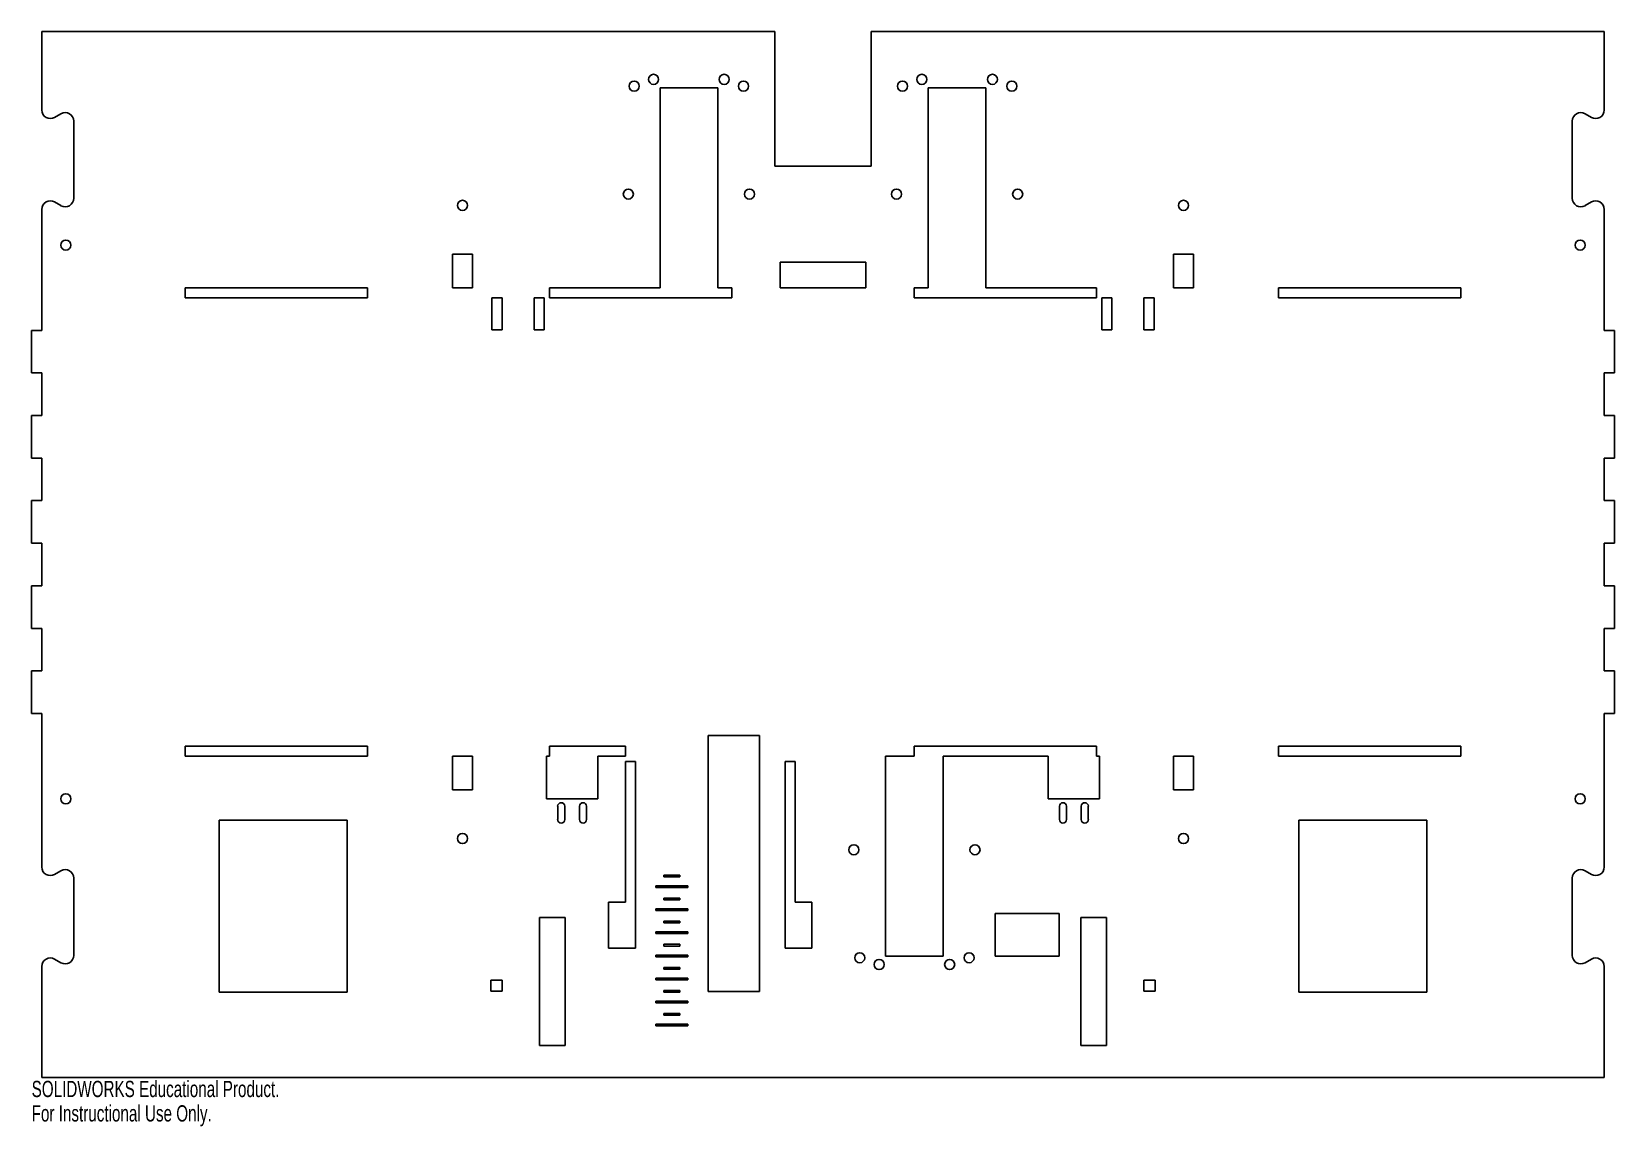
# Model space of a CAD drawing. Header units: inches. Extents: x -9.3 to 9.3, y -7.1 to 5.7.
import ezdxf

# ---------------------------------------------------------------- set-up
doc = ezdxf.new("R2010")
doc.units = ezdxf.units.IN
doc.header["$MEASUREMENT"] = 0
doc.styles.add('SLDTEXTSTYLE0', font='TXT', dxfattribs={"width": 0.7})

msp = doc.modelspace()

# ---------------------------------------------------------------- linework, layer by layer
at = {"color": 7, "linetype": 'Continuous', "lineweight": 25}
for p, q in [((-9.146, 4.825), (-9.146, 5.743)), ((-9.146, 5.743), (-0.562, 5.743)), ((-0.562, 5.743), (-0.562, 4.168)), ((0.562, 4.168), (0.562, 5.743)), ((0.562, 5.743), (9.146, 5.743)), ((9.146, 4.825), (9.146, 5.743)), ((-1.233, 5.086), (-1.907, 5.086)), ((-1.907, 5.086), (-1.907, 2.743)), ((-1.233, 2.743), (-1.233, 5.086)), ((1.907, 5.086), (1.233, 5.086)), ((1.233, 5.086), (1.233, 2.743)), ((1.907, 2.743), (1.907, 5.086)), ((-8.921, 4.781), (-8.996, 4.738)), ((-8.771, 3.791), (-8.771, 4.695)), ((8.771, 3.791), (8.771, 4.695)), ((8.921, 4.781), (8.996, 4.738)), ((-0.562, 4.168), (0.562, 4.168)), ((-8.996, 3.748), (-8.921, 3.705)), ((8.996, 3.748), (8.921, 3.705)), ((-9.146, 3.661), (-9.146, 2.244)), ((9.146, 2.244), (9.146, 3.661)), ((-4.102, 3.137), (-4.339, 3.137)), ((-4.339, 3.137), (-4.339, 2.743)), ((-4.102, 2.743), (-4.102, 3.137)), ((0.5, 3.043), (-0.5, 3.043)), ((-0.5, 3.043), (-0.5, 2.743)), ((0.5, 2.743), (0.5, 3.043)), ((4.339, 3.137), (4.102, 3.137)), ((4.102, 3.137), (4.102, 2.743)), ((4.339, 2.743), (4.339, 3.137)), ((-7.467, 2.743), (-5.333, 2.743)), ((-7.467, 2.743), (-7.467, 2.625)), ((-7.467, 2.625), (-5.333, 2.625)), ((-5.333, 2.743), (-5.333, 2.625)), ((-4.339, 2.743), (-4.102, 2.743)), ((-3.757, 2.625), (-3.875, 2.625)), ((-3.875, 2.625), (-3.875, 2.25)), ((-3.757, 2.25), (-3.757, 2.625)), ((-3.265, 2.625), (-3.383, 2.625)), ((-3.383, 2.625), (-3.383, 2.25)), ((-3.265, 2.25), (-3.265, 2.625)), ((-3.2, 2.743), (-1.907, 2.743)), ((-3.2, 2.743), (-3.2, 2.625)), ((-3.2, 2.625), (-1.067, 2.625)), ((-1.233, 2.743), (-1.067, 2.743)), ((-1.067, 2.743), (-1.067, 2.625)), ((-0.5, 2.743), (0.5, 2.743)), ((1.067, 2.743), (1.233, 2.743)), ((1.067, 2.743), (1.067, 2.625)), ((1.067, 2.625), (3.2, 2.625)), ((1.907, 2.743), (3.2, 2.743)), ((3.2, 2.743), (3.2, 2.625)), ((3.383, 2.625), (3.265, 2.625)), ((3.265, 2.625), (3.265, 2.25)), ((3.383, 2.25), (3.383, 2.625)), ((3.875, 2.625), (3.757, 2.625)), ((3.757, 2.625), (3.757, 2.25)), ((3.875, 2.25), (3.875, 2.625)), ((4.102, 2.743), (4.339, 2.743)), ((5.333, 2.743), (7.467, 2.743)), ((5.333, 2.743), (5.333, 2.625)), ((5.333, 2.625), (7.467, 2.625)), ((7.467, 2.743), (7.467, 2.625)), ((-9.264, 2.244), (-9.264, 1.746)), ((-9.146, 2.244), (-9.264, 2.244)), ((-3.875, 2.25), (-3.757, 2.25)), ((-3.383, 2.25), (-3.265, 2.25)), ((3.265, 2.25), (3.383, 2.25)), ((3.757, 2.25), (3.875, 2.25)), ((9.146, 2.244), (9.264, 2.244)), ((9.264, 2.244), (9.264, 1.746)), ((-9.264, 1.746), (-9.146, 1.746)), ((-9.146, 1.746), (-9.146, 1.247)), ((9.264, 1.746), (9.146, 1.746)), ((9.146, 1.746), (9.146, 1.247)), ((-9.264, 1.247), (-9.264, 0.748)), ((-9.146, 1.247), (-9.264, 1.247)), ((9.146, 1.247), (9.264, 1.247)), ((9.264, 1.247), (9.264, 0.748)), ((-9.264, 0.748), (-9.146, 0.748)), ((-9.146, 0.748), (-9.146, 0.249)), ((9.264, 0.748), (9.146, 0.748)), ((9.146, 0.748), (9.146, 0.249)), ((-9.264, 0.249), (-9.264, -0.249)), ((-9.146, 0.249), (-9.264, 0.249)), ((9.146, 0.249), (9.264, 0.249)), ((9.264, 0.249), (9.264, -0.249)), ((-9.264, -0.249), (-9.146, -0.249)), ((-9.146, -0.249), (-9.146, -0.748)), ((9.264, -0.249), (9.146, -0.249)), ((9.146, -0.249), (9.146, -0.748)), ((-9.264, -0.748), (-9.264, -1.247)), ((-9.146, -0.748), (-9.264, -0.748)), ((9.146, -0.748), (9.264, -0.748)), ((9.264, -0.748), (9.264, -1.247)), ((-9.264, -1.247), (-9.146, -1.247)), ((-9.146, -1.247), (-9.146, -1.746)), ((9.264, -1.247), (9.146, -1.247)), ((9.146, -1.247), (9.146, -1.746)), ((-9.264, -1.746), (-9.264, -2.244)), ((-9.146, -1.746), (-9.264, -1.746)), ((9.146, -1.746), (9.264, -1.746)), ((9.264, -1.746), (9.264, -2.244)), ((-9.264, -2.244), (-9.146, -2.244)), ((-9.146, -2.244), (-9.146, -4.043)), ((9.264, -2.244), (9.146, -2.244)), ((9.146, -2.244), (9.146, -4.043)), ((-1.344, -2.5), (-1.344, -5.5)), ((-1.344, -2.5), (-0.744, -2.5)), ((-0.744, -2.5), (-0.744, -5.5)), ((-7.467, -2.625), (-5.333, -2.625)), ((-7.467, -2.625), (-7.467, -2.743)), ((-7.467, -2.743), (-5.333, -2.743)), ((-5.333, -2.625), (-5.333, -2.743)), ((-4.102, -2.743), (-4.339, -2.743)), ((-4.339, -2.743), (-4.339, -3.137)), ((-4.102, -3.137), (-4.102, -2.743)), ((-3.237, -2.743), (-3.237, -3.243)), ((-3.2, -2.743), (-3.237, -2.743)), ((-3.2, -2.625), (-2.314, -2.625)), ((-3.2, -2.625), (-3.2, -2.743)), ((-2.637, -3.243), (-2.637, -2.743)), ((-2.637, -2.743), (-2.314, -2.743)), ((-2.314, -2.625), (-2.314, -2.743)), ((1.067, -2.743), (0.733, -2.743)), ((0.733, -2.743), (0.733, -5.086)), ((1.067, -2.625), (3.2, -2.625)), ((1.067, -2.625), (1.067, -2.743)), ((1.407, -5.086), (1.407, -2.743)), ((1.407, -2.743), (2.637, -2.743)), ((2.637, -2.743), (2.637, -3.243)), ((3.2, -2.625), (3.2, -2.743)), ((3.237, -2.743), (3.2, -2.743)), ((3.237, -3.243), (3.237, -2.743)), ((4.339, -2.743), (4.102, -2.743)), ((4.102, -2.743), (4.102, -3.137)), ((4.339, -3.137), (4.339, -2.743)), ((5.333, -2.625), (7.467, -2.625)), ((5.333, -2.625), (5.333, -2.743)), ((5.333, -2.743), (7.467, -2.743)), ((7.467, -2.625), (7.467, -2.743)), ((-2.314, -2.805), (-2.196, -2.805)), ((-2.314, -4.454), (-2.314, -2.805)), ((-2.196, -4.993), (-2.196, -2.805)), ((-0.444, -2.805), (-0.326, -2.805)), ((-0.444, -4.993), (-0.444, -2.805)), ((-0.326, -4.454), (-0.326, -2.805)), ((-4.339, -3.137), (-4.102, -3.137)), ((4.102, -3.137), (4.339, -3.137)), ((-3.237, -3.243), (-2.637, -3.243)), ((-3.106, -3.33), (-3.106, -3.487)), ((-3.024, -3.487), (-3.024, -3.33)), ((-2.851, -3.33), (-2.851, -3.487)), ((-2.768, -3.487), (-2.768, -3.33)), ((2.637, -3.243), (3.237, -3.243)), ((2.768, -3.33), (2.768, -3.487)), ((2.851, -3.487), (2.851, -3.33)), ((3.024, -3.33), (3.024, -3.487)), ((3.106, -3.487), (3.106, -3.33)), ((-5.57, -3.493), (-7.07, -3.493)), ((-7.07, -3.493), (-7.07, -5.507)), ((-5.57, -5.507), (-5.57, -3.493)), ((7.07, -3.493), (5.57, -3.493)), ((5.57, -3.493), (5.57, -5.507)), ((7.07, -5.507), (7.07, -3.493)), ((-8.996, -4.13), (-8.921, -4.087)), ((-8.771, -4.173), (-8.771, -5.077)), ((-1.676, -4.138), (-1.864, -4.138)), ((-1.864, -4.138), (-1.864, -4.158)), ((-1.864, -4.158), (-1.676, -4.158)), ((-1.676, -4.158), (-1.676, -4.138)), ((8.771, -4.173), (8.771, -5.077)), ((8.996, -4.13), (8.921, -4.087)), ((-1.583, -4.263), (-1.958, -4.263)), ((-1.958, -4.263), (-1.958, -4.283)), ((-1.958, -4.283), (-1.583, -4.283)), ((-1.676, -4.408), (-1.864, -4.408)), ((-1.864, -4.408), (-1.864, -4.428)), ((-1.864, -4.428), (-1.676, -4.428)), ((-1.676, -4.428), (-1.676, -4.408)), ((-1.583, -4.283), (-1.583, -4.263)), ((-3.02, -4.632), (-3.32, -4.632)), ((-3.32, -4.632), (-3.32, -6.132)), ((-3.02, -6.132), (-3.02, -4.632)), ((-2.314, -4.454), (-2.511, -4.454)), ((-2.511, -4.993), (-2.511, -4.454)), ((-1.583, -4.533), (-1.958, -4.533)), ((-1.958, -4.533), (-1.958, -4.553)), ((-1.958, -4.553), (-1.583, -4.553)), ((-1.583, -4.553), (-1.583, -4.533)), ((-0.326, -4.454), (-0.129, -4.454)), ((-0.129, -4.993), (-0.129, -4.454)), ((2.766, -4.586), (2.016, -4.586)), ((2.016, -4.586), (2.016, -5.086)), ((2.766, -5.086), (2.766, -4.586)), ((3.32, -4.632), (3.02, -4.632)), ((3.02, -4.632), (3.02, -6.132)), ((3.32, -6.132), (3.32, -4.632)), ((-1.583, -4.803), (-1.958, -4.803)), ((-1.958, -4.803), (-1.958, -4.823)), ((-1.676, -4.678), (-1.864, -4.678)), ((-1.864, -4.678), (-1.864, -4.698)), ((-1.864, -4.698), (-1.676, -4.698)), ((-1.676, -4.698), (-1.676, -4.678)), ((-1.583, -4.823), (-1.583, -4.803)), ((-2.196, -4.993), (-2.511, -4.993)), ((-1.958, -4.823), (-1.583, -4.823)), ((-1.676, -4.948), (-1.864, -4.948)), ((-1.864, -4.948), (-1.864, -4.968)), ((-1.864, -4.968), (-1.676, -4.968)), ((-1.676, -4.968), (-1.676, -4.948)), ((-0.444, -4.993), (-0.129, -4.993)), ((-8.921, -5.163), (-8.996, -5.12)), ((-1.583, -5.073), (-1.958, -5.073)), ((-1.958, -5.073), (-1.958, -5.093)), ((-1.958, -5.093), (-1.583, -5.093)), ((-1.583, -5.093), (-1.583, -5.073)), ((0.733, -5.086), (1.407, -5.086)), ((2.016, -5.086), (2.766, -5.086)), ((8.921, -5.163), (8.996, -5.12)), ((-9.146, -5.207), (-9.146, -6.507)), ((-3.757, -5.368), (-3.887, -5.368)), ((-3.887, -5.368), (-3.887, -5.498)), ((-3.757, -5.498), (-3.757, -5.368)), ((-1.583, -5.343), (-1.958, -5.343)), ((-1.958, -5.343), (-1.958, -5.363)), ((-1.958, -5.363), (-1.583, -5.363)), ((-1.676, -5.218), (-1.864, -5.218)), ((-1.864, -5.218), (-1.864, -5.238)), ((-1.864, -5.238), (-1.676, -5.238)), ((-1.676, -5.238), (-1.676, -5.218)), ((-1.583, -5.363), (-1.583, -5.343)), ((3.887, -5.368), (3.757, -5.368)), ((3.757, -5.368), (3.757, -5.498)), ((3.887, -5.498), (3.887, -5.368)), ((9.146, -5.207), (9.146, -6.507)), ((-7.07, -5.507), (-5.57, -5.507)), ((-3.887, -5.498), (-3.757, -5.498)), ((-1.676, -5.488), (-1.864, -5.488)), ((-1.864, -5.488), (-1.864, -5.508)), ((-1.864, -5.508), (-1.676, -5.508)), ((-1.676, -5.508), (-1.676, -5.488)), ((-1.344, -5.5), (-0.744, -5.5)), ((3.757, -5.498), (3.887, -5.498)), ((5.57, -5.507), (7.07, -5.507)), ((-1.583, -5.613), (-1.958, -5.613)), ((-1.958, -5.613), (-1.958, -5.633)), ((-1.958, -5.633), (-1.583, -5.633)), ((-1.583, -5.633), (-1.583, -5.613)), ((-1.583, -5.883), (-1.958, -5.883)), ((-1.958, -5.883), (-1.958, -5.903)), ((-1.958, -5.903), (-1.583, -5.903)), ((-1.676, -5.758), (-1.864, -5.758)), ((-1.864, -5.758), (-1.864, -5.778)), ((-1.864, -5.778), (-1.676, -5.778)), ((-1.676, -5.778), (-1.676, -5.758)), ((-1.583, -5.903), (-1.583, -5.883)), ((-3.32, -6.132), (-3.02, -6.132)), ((3.02, -6.132), (3.32, -6.132)), ((-9.146, -6.507), (9.146, -6.507))]:
    msp.add_line(p, q, dxfattribs=at)
for centre in [(-1.983, 5.184), (-1.157, 5.184), (1.157, 5.184), (1.983, 5.184), (-2.21, 5.105), (-0.93, 5.105), (0.93, 5.105), (2.21, 5.105), (-2.279, 3.84), (-0.861, 3.84), (0.861, 3.84), (2.279, 3.84), (-4.221, 3.708), (4.221, 3.708), (-8.864, 3.243), (8.864, 3.243), (-8.864, -3.243), (8.864, -3.243), (-4.221, -3.708), (4.221, -3.708), (0.361, -3.84), (1.779, -3.84), (0.43, -5.105), (0.657, -5.184), (1.483, -5.184), (1.71, -5.105)]:
    msp.add_circle(centre, 0.0591, dxfattribs=at)
for centre, radius, start, end in [((-9.046, 4.825), 0.1, 180, 300), ((9.046, 4.825), 0.1, 240, 0), ((-8.871, 4.695), 0.1, 0, 120), ((8.871, 4.695), 0.1, 60, 180), ((-9.046, 3.661), 0.1, 60, 180), ((-8.871, 3.791), 0.1, 240, 0), ((8.871, 3.791), 0.1, 180, 300), ((9.046, 3.661), 0.1, 0, 120), ((-3.065, -3.33), 0.0413, 0, 180), ((-2.809, -3.33), 0.0413, 0, 180), ((2.809, -3.33), 0.0413, 0, 180), ((3.065, -3.33), 0.0413, 0, 180), ((-3.065, -3.487), 0.0413, 180, 360), ((-2.809, -3.487), 0.0413, 180, 360), ((2.809, -3.487), 0.0413, 180, 360), ((3.065, -3.487), 0.0413, 180, 360), ((-9.046, -4.043), 0.1, 180, 300), ((-8.871, -4.173), 0.1, 0, 120), ((8.871, -4.173), 0.1, 60, 180), ((9.046, -4.043), 0.1, 240, 0), ((-9.046, -5.207), 0.1, 60, 180), ((-8.871, -5.077), 0.1, 240, 0), ((8.871, -5.077), 0.1, 180, 300), ((9.046, -5.207), 0.1, 0, 120)]:
    msp.add_arc(centre, radius, start, end, dxfattribs=at)

# ---------------------------------------------------------------- texts
at = {"color": 7, "linetype": 'Continuous', "char_height": 0.1903, "attachment_point": 1, "style": 'SLDTEXTSTYLE0'}
for s, insert in [('SOLIDWORKS Educational Product.', (-9.264, -6.547)), ('For Instructional Use Only.', (-9.264, -6.833))]:
    msp.add_mtext(s, dxfattribs=dict(at, insert=insert))

doc.saveas('drawing.dxf')
